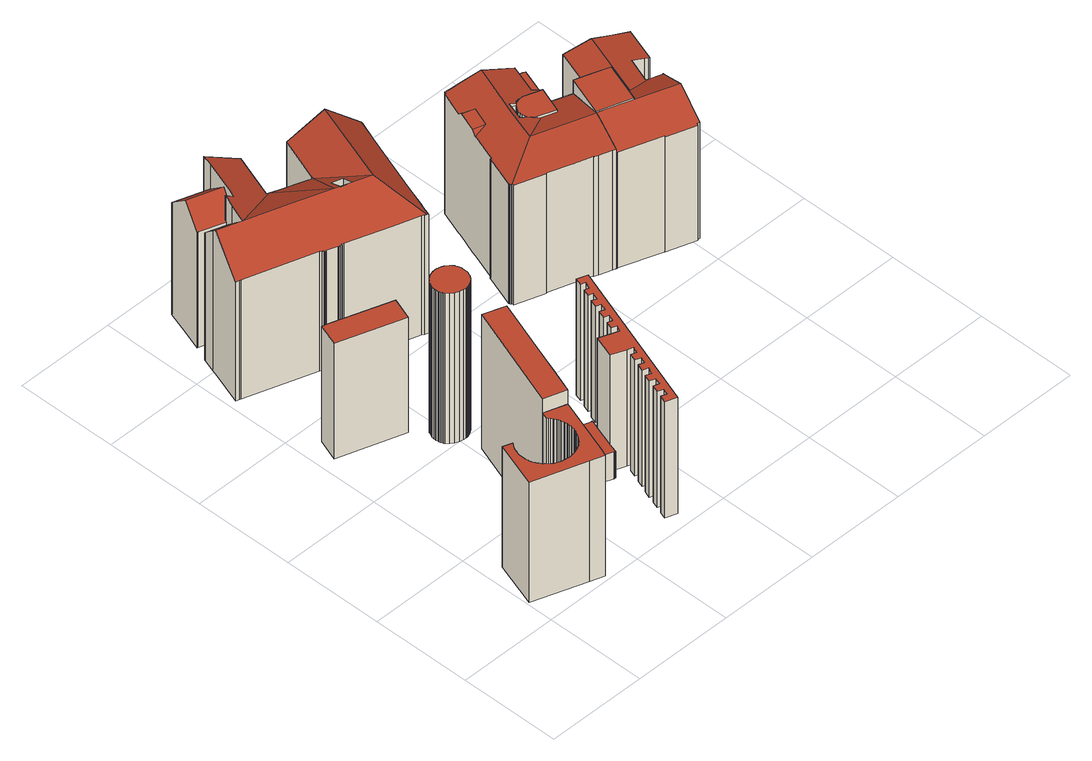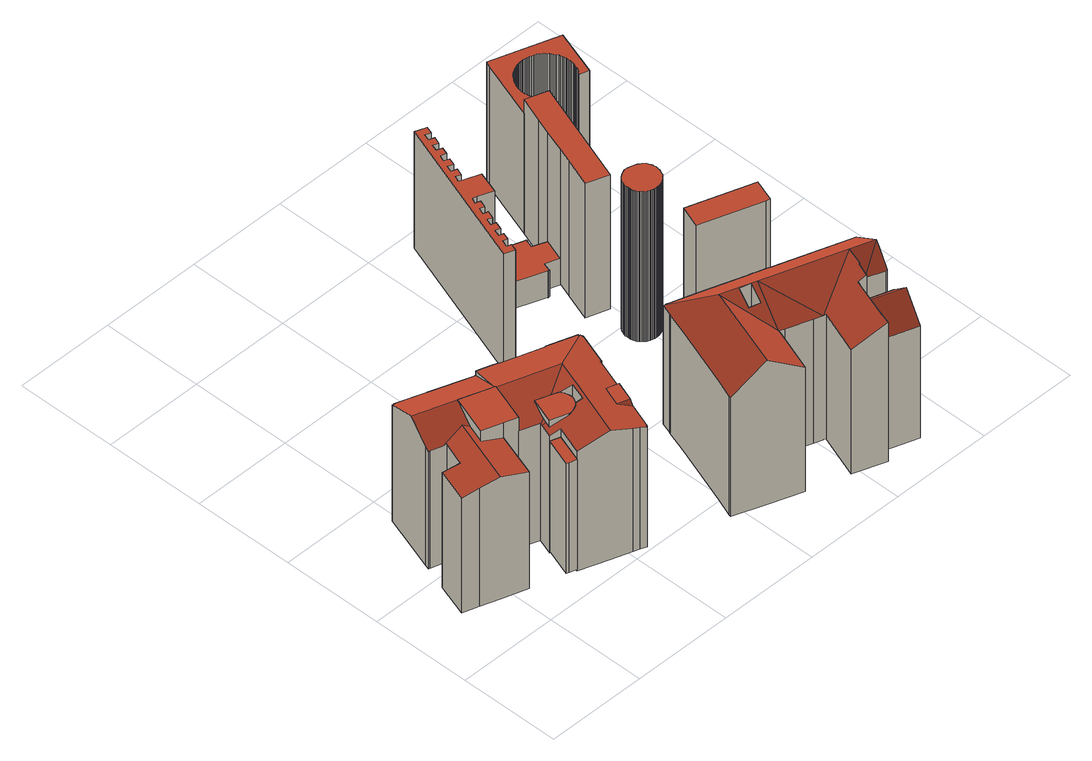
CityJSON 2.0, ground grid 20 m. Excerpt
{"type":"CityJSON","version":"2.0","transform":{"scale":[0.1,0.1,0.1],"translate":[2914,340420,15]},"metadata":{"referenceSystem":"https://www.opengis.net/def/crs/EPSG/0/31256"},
"CityObjects":{
"building1":{"type":"Building","children":["building1-1","building1-2","building1-3","building1-4","building1-5","building1-6"]},
"building1-1":{"type":"BuildingPart","attributes":{"Blattnummer":"105080","HoeheDach":"43","HoeheGrund":"16","NiedrigsteTraufeDesGebaeudes":"43","roofType":"FLACHDACH","measuredHeight":26.73},"parents":["building1"],"geometry":[{"type":"Solid","lod":"2","boundaries":[[[[0,1,2,3,4,5,6,7,8,9,10,11,12,13,14,15,16,17,18,19,20,21,22,23,24,25,26,27,28,29,30,31,32,33,34,35,36,37,38,39,40,41,42,43,44,45,46,47,48,49,50,51,52,53,54,55,56,57,58,59,60,61,62,63,64,65,66,67,68,69,70,71,72,73,74,75,76,77,78,79,80,81,82,83]],[[84,85,86,87,88,89,90,91,92,93,94,95,96,97,98,99,100,101,102,103,104,105,106,107,108,109,110,111,112,113,114,115,116,117,118,119,120,121,122,123,124,125,126,127,128,129,130,131,132,133,134,135,136,137,138,139,140,141,142,143,144,145,146,147,148,149,150,151,152,153,154,155,156,157,158,159,160,161,162,163,164,165,166,167]],[[165,0,83,166]],[[164,1,0,165]],[[163,2,1,164]],[[162,3,2,163]],[[161,4,3,162]],[[160,5,4,161]],[[159,6,5,160]],[[158,7,6,159]],[[157,8,7,158]],[[156,9,8,157]],[[155,10,9,156]],[[154,11,10,155]],[[153,12,11,154]],[[152,13,12,153]],[[151,14,13,152]],[[150,15,14,151]],[[149,16,15,150]],[[148,17,16,149]],[[147,18,17,148]],[[146,19,18,147]],[[145,20,19,146]],[[144,21,20,145]],[[143,22,21,144]],[[142,23,22,143]],[[141,24,23,142]],[[140,25,24,141]],[[139,26,25,140]],[[138,27,26,139]],[[137,28,27,138]],[[136,29,28,137]],[[135,30,29,136]],[[134,31,30,135]],[[133,32,31,134]],[[132,33,32,133]],[[131,34,33,132]],[[130,35,34,131]],[[129,36,35,130]],[[128,37,36,129]],[[127,38,37,128]],[[126,39,38,127]],[[125,40,39,126]],[[124,41,40,125]],[[123,42,41,124]],[[122,43,42,123]],[[121,44,43,122]],[[120,45,44,121]],[[119,46,45,120]],[[118,47,46,119]],[[117,48,47,118]],[[116,49,48,117]],[[115,50,49,116]],[[114,51,50,115]],[[113,52,51,114]],[[112,53,52,113]],[[111,54,53,112]],[[110,55,54,111]],[[109,56,55,110]],[[108,57,56,109]],[[107,58,57,108]],[[106,59,58,107]],[[105,60,59,106]],[[104,61,60,105]],[[103,62,61,104]],[[102,63,62,103]],[[101,64,63,102]],[[100,65,64,101]],[[99,66,65,100]],[[98,67,66,99]],[[97,68,67,98]],[[96,69,68,97]],[[95,70,69,96]],[[94,71,70,95]],[[93,72,71,94]],[[92,73,72,93]],[[91,74,73,92]],[[90,75,74,91]],[[89,76,75,90]],[[88,77,76,89]],[[87,78,77,88]],[[86,79,78,87]],[[85,80,79,86]],[[84,81,80,85]],[[167,82,81,84]],[[166,83,82,167]]]],"semantics":{"surfaces":[{"type":"GroundSurface"},{"type":"RoofSurface","Dachneigung":"90.0","Dachorientierung":"-1.0","Flaeche":"80.74"},{"type":"WallSurface"}],"values":[[0,1,2,2,2,2,2,2,2,2,2,2,2,2,2,2,2,2,2,2,2,2,2,2,2,2,2,2,2,2,2,2,2,2,2,2,2,2,2,2,2,2,2,2,2,2,2,2,2,2,2,2,2,2,2,2,2,2,2,2,2,2,2,2,2,2,2,2,2,2,2,2,2,2,2,2,2,2,2,2,2,2,2,2,2,2]]}}]},
"building1-2":{"type":"BuildingPart","attributes":{"Blattnummer":"105080","HoeheDach":"42","HoeheGrund":"16","NiedrigsteTraufeDesGebaeudes":"42","roofType":"FLACHDACH","measuredHeight":25.54},"parents":["building1"],"geometry":[{"type":"Solid","lod":"2","boundaries":[[[[168,169,170,171,172]],[[173,174,175,176,177]],[[175,168,172,176]],[[174,169,168,175]],[[173,170,169,174]],[[177,171,170,173]],[[176,172,171,177]]]],"semantics":{"surfaces":[{"type":"GroundSurface"},{"type":"RoofSurface","Dachneigung":"90.0","Dachorientierung":"-1.0","Flaeche":"62.08"},{"type":"WallSurface"}],"values":[[0,1,2,2,2,2,2]]}}]},
"building1-3":{"type":"BuildingPart","attributes":{"Blattnummer":"105080","HoeheDach":"46","HoeheGrund":"16","NiedrigsteTraufeDesGebaeudes":"46","roofType":"FLACHDACH","measuredHeight":29.79},"parents":["building1"],"geometry":[{"type":"Solid","lod":"2","boundaries":[[[[178,179,79,78,180,181,182,183]],[[184,185,186,187,188,189,190,191]],[[189,178,183,190]],[[188,179,178,189]],[[187,79,179,188]],[[186,78,79,187]],[[185,180,78,186]],[[184,181,180,185]],[[191,182,181,184]],[[190,183,182,191]]]],"semantics":{"surfaces":[{"type":"GroundSurface"},{"type":"RoofSurface","Dachneigung":"90.0","Dachorientierung":"-1.0","Flaeche":"102.27"},{"type":"WallSurface"}],"values":[[0,1,2,2,2,2,2,2,2,2]]}}]},
"building1-4":{"type":"BuildingPart","attributes":{"Blattnummer":"105080","HoeheDach":"49","HoeheGrund":"16","NiedrigsteTraufeDesGebaeudes":"49","roofType":"FLACHDACH","measuredHeight":33.26},"parents":["building1"],"geometry":[{"type":"Solid","lod":"2","boundaries":[[[[192,193,194,195,196,197,198,199,200,201,202,203,204,205,206,207,208,209,210,211,212,213,214,215,216,217,218,219,220,221,222,223,224,225,226,227,228,229,230,231,232,233,234,235,236,237,238,239,240,241,242,243,244,245,246,247,248,249,250,251,252,253,254,255,256,257,258,259,260,261,262,263]],[[264,265,266,267,268,269,270,271,272,273,274,275,276,277,278,279,280,281,282,283,284,285,286,287,288,289,290,291,292,293,294,295,296,297,298,299,300,301,302,303,304,305,306,307,308,309,310,311,312,313,314,315,316,317,318,319,320,321,322,323,324,325,326,327,328,329,330,331,332,333,334,335]],[[333,192,263,334]],[[332,193,192,333]],[[331,194,193,332]],[[330,195,194,331]],[[329,196,195,330]],[[328,197,196,329]],[[327,198,197,328]],[[326,199,198,327]],[[325,200,199,326]],[[324,201,200,325]],[[323,202,201,324]],[[322,203,202,323]],[[321,204,203,322]],[[320,205,204,321]],[[319,206,205,320]],[[318,207,206,319]],[[317,208,207,318]],[[316,209,208,317]],[[315,210,209,316]],[[314,211,210,315]],[[313,212,211,314]],[[312,213,212,313]],[[311,214,213,312]],[[310,215,214,311]],[[309,216,215,310]],[[308,217,216,309]],[[307,218,217,308]],[[306,219,218,307]],[[305,220,219,306]],[[304,221,220,305]],[[303,222,221,304]],[[302,223,222,303]],[[301,224,223,302]],[[300,225,224,301]],[[299,226,225,300]],[[298,227,226,299]],[[297,228,227,298]],[[296,229,228,297]],[[295,230,229,296]],[[294,231,230,295]],[[293,232,231,294]],[[292,233,232,293]],[[291,234,233,292]],[[290,235,234,291]],[[289,236,235,290]],[[288,237,236,289]],[[287,238,237,288]],[[286,239,238,287]],[[285,240,239,286]],[[284,241,240,285]],[[283,242,241,284]],[[282,243,242,283]],[[281,244,243,282]],[[280,245,244,281]],[[279,246,245,280]],[[278,247,246,279]],[[277,248,247,278]],[[276,249,248,277]],[[275,250,249,276]],[[274,251,250,275]],[[273,252,251,274]],[[272,253,252,273]],[[271,254,253,272]],[[270,255,254,271]],[[269,256,255,270]],[[268,257,256,269]],[[267,258,257,268]],[[266,259,258,267]],[[265,260,259,266]],[[264,261,260,265]],[[335,262,261,264]],[[334,263,262,335]]]],"semantics":{"surfaces":[{"type":"GroundSurface"},{"type":"RoofSurface","Dachneigung":"90.0","Dachorientierung":"-1.0","Flaeche":"34.87"},{"type":"WallSurface"}],"values":[[0,1,2,2,2,2,2,2,2,2,2,2,2,2,2,2,2,2,2,2,2,2,2,2,2,2,2,2,2,2,2,2,2,2,2,2,2,2,2,2,2,2,2,2,2,2,2,2,2,2,2,2,2,2,2,2,2,2,2,2,2,2,2,2,2,2,2,2,2,2,2,2,2,2]]}}]},
"building1-5":{"type":"BuildingPart","attributes":{"Blattnummer":"105080","HoeheDach":"21","HoeheGrund":"16","NiedrigsteTraufeDesGebaeudes":"21","roofType":"FLACHDACH","measuredHeight":5.86},"parents":["building1"],"geometry":[{"type":"Solid","lod":"2","boundaries":[[[[336,337,338,339,340,341,342,343,344,345,346,347,348,349,350,351,352,353,354,355,356,357,358,359,360,361,362,363,364,365]],[[366,367,368,369,370,371,372,373,374,375,376,377,378,379,380,381,382,383,384,385,386,387,388,389,390,391,392,393,394,395]],[[393,336,365,394]],[[392,337,336,393]],[[391,338,337,392]],[[390,339,338,391]],[[389,340,339,390]],[[388,341,340,389]],[[387,342,341,388]],[[386,343,342,387]],[[385,344,343,386]],[[384,345,344,385]],[[383,346,345,384]],[[382,347,346,383]],[[381,348,347,382]],[[380,349,348,381]],[[379,350,349,380]],[[378,351,350,379]],[[377,352,351,378]],[[376,353,352,377]],[[375,354,353,376]],[[374,355,354,375]],[[373,356,355,374]],[[372,357,356,373]],[[371,358,357,372]],[[370,359,358,371]],[[369,360,359,370]],[[368,361,360,369]],[[367,362,361,368]],[[366,363,362,367]],[[395,364,363,366]],[[394,365,364,395]]]],"semantics":{"surfaces":[{"type":"GroundSurface"},{"type":"RoofSurface","Dachneigung":"90.0","Dachorientierung":"-1.0","Flaeche":"85.38"},{"type":"WallSurface"}],"values":[[0,1,2,2,2,2,2,2,2,2,2,2,2,2,2,2,2,2,2,2,2,2,2,2,2,2,2,2,2,2,2,2]]}}]},
"building1-6":{"type":"BuildingPart","attributes":{"Blattnummer":"105080","HoeheDach":"41","HoeheGrund":"16","NiedrigsteTraufeDesGebaeudes":"41","roofType":"FLACHDACH","measuredHeight":25.75},"parents":["building1"],"geometry":[{"type":"Solid","lod":"2","boundaries":[[[[365,396,397,398,399,400,401,402,403,404,405,406,407,408,409,410,411,412,413,414,415,416,417,418,419,420,421,422,423,424,425,426,427,428,429,430,431,432,433,434,435,436,437,438,439,336]],[[440,441,442,443,444,445,446,447,448,449,450,451,452,453,454,455,456,457,458,459,460,461,462,463,464,465,466,467,468,469,470,471,472,473,474,475,476,477,478,479,480,481,482,483,484,485]],[[483,365,336,484]],[[482,396,365,483]],[[481,397,396,482]],[[480,398,397,481]],[[479,399,398,480]],[[478,400,399,479]],[[477,401,400,478]],[[476,402,401,477]],[[475,403,402,476]],[[474,404,403,475]],[[473,405,404,474]],[[472,406,405,473]],[[471,407,406,472]],[[470,408,407,471]],[[469,409,408,470]],[[468,410,409,469]],[[467,411,410,468]],[[466,412,411,467]],[[465,413,412,466]],[[464,414,413,465]],[[463,415,414,464]],[[462,416,415,463]],[[461,417,416,462]],[[460,418,417,461]],[[459,419,418,460]],[[458,420,419,459]],[[457,421,420,458]],[[456,422,421,457]],[[455,423,422,456]],[[454,424,423,455]],[[453,425,424,454]],[[452,426,425,453]],[[451,427,426,452]],[[450,428,427,451]],[[449,429,428,450]],[[448,430,429,449]],[[447,431,430,448]],[[446,432,431,447]],[[445,433,432,446]],[[444,434,433,445]],[[443,435,434,444]],[[442,436,435,443]],[[441,437,436,442]],[[440,438,437,441]],[[485,439,438,440]],[[484,336,439,485]]]],"semantics":{"surfaces":[{"type":"GroundSurface"},{"type":"RoofSurface","Dachneigung":"90.0","Dachorientierung":"-1.0","Flaeche":"74.24"},{"type":"WallSurface"}],"values":[[0,1,2,2,2,2,2,2,2,2,2,2,2,2,2,2,2,2,2,2,2,2,2,2,2,2,2,2,2,2,2,2,2,2,2,2,2,2,2,2,2,2,2,2,2,2,2,2]]}}]},
"building2":{"type":"Building","children":["building2-1","building2-2"]},
"building2-1":{"type":"BuildingPart","attributes":{"Blattnummer":"105080","HoeheDach":"46","HoeheGrund":"16","NiedrigsteTraufeDesGebaeudes":"41","roofType":"SATTELDACH","measuredHeight":29.42},"parents":["building2"],"geometry":[{"type":"Solid","lod":"2","boundaries":[[[[486,487,488,489,490,491,492]],[[493,494,490,489]],[[488,487,495,496]],[[487,486,497,495]],[[486,492,498,497]],[[492,491,499,498]],[[494,493,500,501]],[[496,502,500,493,489,488]],[[490,494,501,503,499,491]],[[496,495,497,498,499,503,501,500,502]]]],"semantics":{"surfaces":[{"type":"RoofSurface","Dachneigung":"47.1","Dachorientierung":"198.7","Flaeche":"37.36"},{"type":"RoofSurface","Dachneigung":"47.1","Dachorientierung":"18.7","Flaeche":"45.72"},{"type":"WallSurface"},{"type":"GroundSurface"}],"values":[[0,1,2,2,2,2,2,2,2,3]]}}]},
"building2-2":{"type":"BuildingPart","attributes":{"Blattnummer":"105080","HoeheDach":"48","HoeheGrund":"16","NiedrigsteTraufeDesGebaeudes":"42","roofType":"SATTELDACH","measuredHeight":31.9},"parents":["building2"],"geometry":[{"type":"Solid","lod":"2","boundaries":[[[[504,505,506,507,508]],[[509,510,511,512,506,505]],[[513,514,515,516,517]],[[518,519,520,521]],[[519,522,523,520]],[[522,524,525,523]],[[524,526,527,525]],[[526,528,529,527]],[[528,530,531,529]],[[530,532,533,531]],[[532,534,535,533]],[[534,536,537,535]],[[536,538,539,537]],[[538,540,541,539]],[[540,542,543,541]],[[542,544,545,543]],[[544,546,547,545]],[[546,548,549,547]],[[548,550,551,549]],[[550,552,553,551]],[[512,511,554,555]],[[511,510,556,554]],[[510,509,557,556]],[[558,504,508]],[[559,560,561,562]],[[560,563,564,561]],[[563,565,566,564]],[[567,568,569,570]],[[568,571,572,569]],[[515,514,573,574]],[[575,576,577,578]],[[579,575,578,580]],[[581,579,580,582]],[[576,581,582,577]],[[583,584,585,586]],[[587,588,589,590]],[[588,591,592,589]],[[593,594,595,596]],[[597,598,599,600]],[[598,601,602,599]],[[516,515,574,603,604,605,606,607]],[[608,609,600,599,602,610,590,589,592,611,521,520,523,525,527,529,531,533,535,537,539,541,543,545,547,549,551,553,612,555,554,556,557,613,614,562,561,564,566,615,570,569,572,605,604,603,574,573,616,617,586,585,618,596,595],[577,582,580,578]],[[507,506,512,555,612,553,552]],[[504,558,559,562,614,613,557,509,505]],[[619,583,586,617,616,513]],[[609,608,595,594,620,621,597,600]],[[602,601,622,587,590,610]],[[593,596,618,585,584,623]],[[616,573,514,513]],[[572,571,606,605]],[[624,567,570,615,566,565]],[[592,591,625,518,521,611]],[[601,598,597,621,620,594,593,623,626,627,622]],[[626,623,584,583,619,513,627]],[[517,516,607,508,628]],[[606,571,568,567,624,565,563,560,559,558,508,607]],[[548,546,544,542,540,538,536,534,532,530,528,526,524,522,519,518,625,591,588,587,622,627,517,628,508,507,552,550]],[[513,517,627],[575,579,581,576]]]],"semantics":{"surfaces":[{"type":"RoofSurface","Dachneigung":"46.01","Dachorientierung":"18.66","Flaeche":"15.66"},{"type":"RoofSurface","Dachneigung":"46.38","Dachorientierung":"19.35","Flaeche":"10.92"},{"type":"RoofSurface","Dachneigung":"60.88","Dachorientierung":"19.35","Flaeche":"35.81"},{"type":"WallSurface"},{"type":"GroundSurface"},{"type":"RoofSurface","Dachneigung":"49.38","Dachorientierung":"109.37","Flaeche":"180.76"},{"type":"RoofSurface","Dachneigung":"57.5","Dachorientierung":"289.42","Flaeche":"111.21"},{"type":"RoofSurface","Dachneigung":"61.16","Dachorientierung":"18.66","Flaeche":"77.13"},{"type":"RoofSurface","Dachneigung":"63.4","Dachorientierung":"108.65","Flaeche":"104.41"},{"type":"RoofSurface","Dachneigung":"52.55","Dachorientierung":"198.66","Flaeche":"284.06"},{"type":"RoofSurface","Dachneigung":"60.88","Dachorientierung":"18.66","Flaeche":"24.12"}],"values":[[0,1,2,3,3,3,3,3,3,3,3,3,3,3,3,3,3,3,3,3,3,3,3,3,3,3,3,3,3,3,3,3,3,3,3,3,3,3,3,3,3,4,3,3,3,3,3,3,3,3,3,3,5,6,7,8,9,10]]}}]},
"building3":{"type":"Building","children":["building3-1","building3-2","building3-3","building3-4","building3-5"]},
"building3-1":{"type":"BuildingPart","attributes":{"Blattnummer":"105080","HoeheDach":"43","HoeheGrund":"16","NiedrigsteTraufeDesGebaeudes":"43","roofType":"FLACHDACH","measuredHeight":27.39},"parents":["building3"],"geometry":[{"type":"MultiSurface","lod":"2","boundaries":[[[629,630,631,632,633,634,635,636,637,638,639,640,641,642,643,644,645,646,647,648,649,650,651,629,652]],[[653,654,655,656,657,658,659,660,661,662,663,664,665,666,667,668,669,670,671,672,673,674,675,676,675]],[[675,629,652,676]],[[674,630,629,675]],[[673,631,630,674]],[[672,632,631,673]],[[671,633,632,672]],[[670,634,633,671]],[[669,635,634,670]],[[668,636,635,669]],[[667,637,636,668]],[[666,638,637,667]],[[665,639,638,666]],[[664,640,639,665]],[[663,641,640,664]],[[662,642,641,663]],[[661,643,642,662]],[[660,644,643,661]],[[659,645,644,660]],[[658,646,645,659]],[[657,647,646,658]],[[656,648,647,657]],[[655,649,648,656]],[[654,650,649,655]],[[653,651,650,654]],[[675,629,651,653]]],"semantics":{"surfaces":[{"type":"GroundSurface"},{"type":"RoofSurface","Dachneigung":"90.0","Dachorientierung":"-1.0","Flaeche":"28.22"},{"type":"WallSurface"}],"values":[0,1,2,2,2,2,2,2,2,2,2,2,2,2,2,2,2,2,2,2,2,2,2,2,2,2]}}]},
"building3-2":{"type":"BuildingPart","attributes":{"Blattnummer":"105080","HoeheDach":"41","HoeheGrund":"16","NiedrigsteTraufeDesGebaeudes":"41","roofType":"FLACHDACH","measuredHeight":24.44},"parents":["building3"],"geometry":[{"type":"Solid","lod":"2","boundaries":[[[[677,678,679,680,681]],[[682,683,684,685,686]],[[684,677,681,685]],[[683,678,677,684]],[[682,679,678,683]],[[686,680,679,682]],[[685,681,680,686]]]],"semantics":{"surfaces":[{"type":"GroundSurface"},{"type":"RoofSurface","Dachneigung":"90.0","Dachorientierung":"-1.0","Flaeche":"11.85"},{"type":"WallSurface"}],"values":[[0,1,2,2,2,2,2]]}}]},
"building3-3":{"type":"BuildingPart","attributes":{"Blattnummer":"105080","HoeheDach":"45","HoeheGrund":"16","NiedrigsteTraufeDesGebaeudes":"42","roofType":"SATTELDACH","measuredHeight":28.7},"parents":["building3"],"geometry":[{"type":"Solid","lod":"2","boundaries":[[[[687,688,689]],[[690,691,687,689]],[[692,691,690]],[[693,694,695,696]],[[697,698,699,700]],[[698,701,702,699]],[[703,704,705,706]],[[704,707,708,705]],[[707,709,710,708]],[[709,711,712,710]],[[711,713,714,712]],[[715,716,717,718]],[[719,720,721,722]],[[720,723,724,721]],[[723,725,726,724]],[[725,727,728,726]],[[729,730,731,732]],[[733,734,735,736]],[[734,737,738,735]],[[737,739,740,738]],[[739,741,742,740]],[[741,662,743,742]],[[662,744,745,743]],[[744,746,747,745]],[[748,749,750,751]],[[749,752,753,750]],[[754,755,756,757]],[[755,758,759,756]],[[758,669,760,759]],[[669,761,762,760]],[[761,763,764,762]],[[763,765,766,764]],[[765,767,768,766]],[[767,769,770,768]],[[771,772,773,774]],[[772,775,776,773]],[[697,713,777,778,779,780,781,727,725,723,720,719,782,692,690,689,688,783,716,715,784,701,698]],[[783,688,687,691,692,782,719,722,785,786,787,788,789,790,717,716]],[[774,773,776,791,732,731,792,793,706,705,708,710,712,714,700,699,702,794,718,717,790,789,788,787,786,785,722,721,724,726,728,795,751,750,753,796,797,798,799,800,801],[759,760,762,764,766,768,770,802,736,735,738,740,742,743,745,747,803,804,805,806,757,756]],[[711,709,707,704,703,807,808,730,729,809,775,772,771,810,811,777,713]],[[792,731,730,808,807,703,706,793]],[[695,694,754,757,806,805,804,812]],[[797,796,753,752,693,696,813,798]],[[801,800,814,810,771,774]],[[814,800,799,798,813,815]],[[812,804,803,747,746,816]],[[802,770,769,817,733,736]],[[776,775,809,729,732,791]],[[748,751,795,728,727,781]],[[713,697,700,714]],[[784,715,718,794,702,701]],[[810,814,815,813,696,695,812,816,777,811]],[[746,744,662,741,739,737,734,733,817,769,767,765,763,761,669,758,755,754,694,693,752,749,748,781,780,779,778,777,816]]]],"semantics":{"surfaces":[{"type":"RoofSurface","Dachneigung":"49.63","Dachorientierung":"198.87","Flaeche":"1.44"},{"type":"RoofSurface","Dachneigung":"90.0","Dachorientierung":"-1.0","Flaeche":"9.79"},{"type":"RoofSurface","Dachneigung":"49.63","Dachorientierung":"18.87","Flaeche":"1.44"},{"type":"RoofSurface","Dachneigung":"71.41","Dachorientierung":"108.36","Flaeche":"0.6"},{"type":"WallSurface"},{"type":"RoofSurface","Dachneigung":"72.26","Dachorientierung":"289.42","Flaeche":"138.81"},{"type":"GroundSurface"},{"type":"RoofSurface","Dachneigung":"72.32","Dachorientierung":"198.62","Flaeche":"113.45"},{"type":"RoofSurface","Dachneigung":"72.08","Dachorientierung":"18.66","Flaeche":"67.68"},{"type":"RoofSurface","Dachneigung":"71.22","Dachorientierung":"109.34","Flaeche":"72.4"}],"values":[[0,1,2,3,4,4,4,4,4,4,4,4,4,4,4,4,4,4,4,4,4,4,4,4,4,4,4,4,4,4,4,4,4,4,4,4,5,4,6,7,4,4,4,4,4,4,4,4,4,4,4,8,9]]}}]},
"building3-4":{"type":"BuildingPart","attributes":{"Blattnummer":"105080","HoeheDach":"45","HoeheGrund":"16","NiedrigsteTraufeDesGebaeudes":"45","roofType":"FLACHDACH","measuredHeight":28.92},"parents":["building3"],"geometry":[{"type":"Solid","lod":"2","boundaries":[[[[818,819,820,821,822]],[[823,824,825,826,827]],[[825,818,822,826]],[[824,819,818,825]],[[823,820,819,824]],[[827,821,820,823]],[[826,822,821,827]]]],"semantics":{"surfaces":[{"type":"GroundSurface"},{"type":"RoofSurface","Dachneigung":"90.0","Dachorientierung":"-1.0","Flaeche":"56.26"},{"type":"WallSurface"}],"values":[[0,1,2,2,2,2,2]]}}]},
"building3-5":{"type":"BuildingPart","attributes":{"Blattnummer":"105080","HoeheDach":"45","HoeheGrund":"16","NiedrigsteTraufeDesGebaeudes":"41","roofType":"SATTELDACH","measuredHeight":28.98},"parents":["building3"],"geometry":[{"type":"Solid","lod":"2","boundaries":[[[[828,829,830,831,832,833,834,835,836,837]],[[838,839,840,841,842,843,844,845,835,834]],[[843,842,846,847,848,849,850]],[[851,852,853,854,855,856,857,846,842,841]],[[833,832,858,859]],[[832,831,860,858]],[[831,830,861,860]],[[830,829,862,861]],[[829,828,863,862]],[[828,837,864,863]],[[837,836,865,864]],[[845,844,866,867]],[[840,839,868,869]],[[839,838,870,868]],[[850,849,871,872]],[[857,856,873,874]],[[856,855,875,873]],[[855,854,876,875]],[[854,853,877,876]],[[853,852,878,877]],[[852,851,879,878]],[[876,877,878,879,880,869,868,870,881,859,858,860,861,862,863,864,865,882,867,866,883,872,871,884,885,886,874,873,875]],[[857,874,886,885,847,846]],[[848,847,885,884,871,849]],[[840,869,880,879,851,841]],[[843,850,872,883,866,844]],[[859,881,870,838,834,833]],[[835,845,867,882,865,836]]]],"semantics":{"surfaces":[{"type":"RoofSurface","Dachneigung":"64.37","Dachorientierung":"199.07","Flaeche":"116.15"},{"type":"RoofSurface","Dachneigung":"64.37","Dachorientierung":"19.07","Flaeche":"50.04"},{"type":"RoofSurface","Dachneigung":"77.5","Dachorientierung":"289.07","Flaeche":"53.87"},{"type":"RoofSurface","Dachneigung":"77.5","Dachorientierung":"109.07","Flaeche":"74.06"},{"type":"WallSurface"},{"type":"GroundSurface"}],"values":[[0,1,2,3,4,4,4,4,4,4,4,4,4,4,4,4,4,4,4,4,4,5,4,4,4,4,4,4]]}}]}
},
"vertices":[
[32,141,9],[50,135,9],[48,132,9],[46,130,9],[44,127,9],[42,124,9],[41,121,9],[40,118,9],[39,115,9],[38,112,9],[37,109,9],[37,106,9],[37,102,9],[37,99,9],[37,96,9],[37,93,9],[38,90,9],[38,86,9],[39,83,9],[40,80,9],[42,77,9],[43,74,9],[45,72,9],[47,69,9],[48,66,9],[51,64,9],[53,61,9],[55,59,9],[58,57,9],[60,55,9],[63,53,9],[66,52,9],[69,51,9],[72,49,9],[75,48,9],[78,48,9],[81,47,9],[85,47,9],[88,46,9],[91,46,9],[94,46,9],[98,47,9],[101,47,9],[104,48,9],[107,49,9],[110,50,9],[113,51,9],[116,53,9],[119,54,9],[122,56,9],[124,58,9],[127,60,9],[129,62,9],[131,65,9],[133,67,9],[135,70,9],[137,73,9],[138,76,9],[140,79,9],[141,82,9],[142,85,9],[143,88,9],[143,91,9],[144,94,9],[144,98,9],[144,101,9],[144,104,9],[143,107,9],[143,110,9],[142,114,9],[141,117,9],[140,120,9],[139,123,9],[137,126,9],[136,128,9],[134,131,9],[132,134,9],[130,136,9],[135,150,9],[178,135,9],[138,19,9],[133,7,9],[106,16,9],[2,51,9],[133,7,276],[138,19,276],[178,135,276],[135,150,276],[130,136,276],[132,134,276],[134,131,276],[136,128,276],[137,126,276],[139,123,276],[140,120,276],[141,117,276],[142,114,276],[143,110,276],[143,107,276],[144,104,276],[144,101,276],[144,98,276],[144,94,276],[143,91,276],[143,88,276],[142,85,276],[141,82,276],[140,79,276],[138,76,276],[137,73,276],[135,70,276],[133,67,276],[131,65,276],[129,62,276],[127,60,276],[124,58,276],[122,56,276],[119,54,276],[116,53,276],[113,51,276],[110,50,276],[107,49,276],[104,48,276],[101,47,276],[98,47,276],[94,46,276],[91,46,276],[88,46,276],[85,47,276],[81,47,276],[78,48,276],[75,48,276],[72,49,276],[69,51,276],[66,52,276],[63,53,276],[60,55,276],[58,57,276],[55,59,276],[53,61,276],[51,64,276],[48,66,276],[47,69,276],[45,72,276],[43,74,276],[42,77,276],[40,80,276],[39,83,276],[38,86,276],[38,90,276],[37,93,276],[37,96,276],[37,99,276],[37,102,276],[37,106,276],[37,109,276],[38,112,276],[39,115,276],[40,118,276],[41,121,276],[42,124,276],[44,127,276],[46,130,276],[48,132,276],[50,135,276],[32,141,276],[2,51,276],[106,16,276],
[152,470,11],[24,513,11],[39,556,11],[47,554,11],[167,513,11],[39,556,267],[24,513,267],[152,470,267],[167,513,267],[47,554,267],
[207,217,9],[196,186,9],[209,360,9],[252,345,9],[233,290,9],[222,259,9],[252,345,307],[209,360,307],[135,150,307],[178,135,307],[196,186,307],[207,217,307],[222,259,307],[233,290,307],
[204,395,10],[196,397,10],[188,400,10],[181,405,10],[176,410,10],[175,412,10],[174,415,10],[173,417,10],[172,420,10],[172,422,10],[171,425,10],[171,427,10],[171,430,10],[172,432,10],[172,435,10],[173,437,10],[174,440,10],[175,442,10],[176,444,10],[177,447,10],[179,449,10],[181,450,10],[182,452,10],[184,454,10],[187,455,10],[189,457,10],[191,458,10],[193,459,10],[196,460,10],[198,460,10],[201,461,10],[203,461,10],[206,461,10],[209,461,10],[211,460,10],[214,460,10],[216,459,10],[218,458,10],[221,457,10],[223,456,10],[225,454,10],[227,452,10],[229,451,10],[231,449,10],[232,447,10],[234,445,10],[235,442,10],[236,440,10],[237,438,10],[238,435,10],[238,433,10],[238,430,10],[238,428,10],[238,425,10],[238,422,10],[238,420,10],[237,417,10],[236,415,10],[235,413,10],[234,410,10],[232,408,10],[231,406,10],[229,404,10],[227,402,10],[225,401,10],[223,399,10],[221,398,10],[219,397,10],[216,396,10],[214,395,10],[211,394,10],[209,394,10],[214,395,343],[216,396,343],[219,397,343],[221,398,343],[223,399,343],[225,401,343],[227,402,343],[229,404,343],[231,406,343],[232,408,343],[234,410,343],[235,413,343],[236,415,343],[237,417,343],[238,420,343],[238,422,343],[238,425,343],[238,428,343],[238,430,343],[238,433,343],[238,435,343],[237,438,343],[236,440,343],[235,442,343],[234,445,343],[232,447,343],[231,449,343],[229,451,343],[227,452,343],[225,454,343],[223,456,343],[221,457,343],[218,458,343],[216,459,343],[214,460,343],[211,460,343],[209,461,343],[206,461,343],[203,461,343],[201,461,343],[198,460,343],[196,460,343],[193,459,343],[191,458,343],[189,457,343],[187,455,343],[184,454,343],[182,452,343],[181,450,343],[179,449,343],[177,447,343],[176,444,343],[175,442,343],[174,440,343],[173,437,343],[172,435,343],[172,432,343],[171,430,343],[171,427,343],[171,425,343],[172,422,343],[172,420,343],[173,417,343],[174,415,343],[175,412,343],[176,410,343],[181,405,343],[188,400,343],[196,397,343],[204,395,343],[209,394,343],[211,394,343],
[319,176,5],[314,162,5],[314,161,5],[314,159,5],[313,159,5],[312,159,5],[310,159,5],[310,160,5],[231,189,5],[229,189,5],[228,191,5],[229,193,5],[230,193,5],[234,206,5],[207,217,5],[222,259,5],[249,249,5],[253,262,5],[253,264,5],[253,266,5],[255,266,5],[257,266,5],[257,265,5],[336,236,5],[337,237,5],[339,236,5],[339,235,5],[339,233,5],[338,233,5],[333,219,5],[339,233,64],[339,235,64],[339,236,64],[337,237,64],[336,236,64],[257,265,64],[257,266,64],[255,266,64],[253,266,64],[253,264,64],[253,262,64],[249,249,64],[222,259,64],[207,217,64],[234,206,64],[230,193,64],[229,193,64],[228,191,64],[229,189,64],[231,189,64],[310,160,64],[310,159,64],[312,159,64],[313,159,64],[314,159,64],[314,161,64],[314,162,64],[319,176,64],[333,219,64],[338,233,64],
[362,208,5],[371,205,5],[376,216,5],[366,220,5],[371,234,5],[380,230,5],[385,243,5],[375,246,5],[381,261,5],[390,257,5],[395,270,5],[385,273,5],[390,288,5],[400,284,5],[404,297,5],[395,300,5],[400,314,5],[409,311,5],[414,324,5],[405,327,5],[410,341,5],[430,334,5],[323,28,5],[301,36,5],[306,50,5],[317,46,5],[321,58,5],[310,62,5],[315,76,5],[326,72,5],[330,84,5],[319,88,5],[324,102,5],[335,98,5],[340,110,5],[329,114,5],[334,128,5],[345,124,5],[349,136,5],[338,140,5],[343,154,5],[353,150,5],[358,161,5],[347,165,5],[358,161,263],[353,150,263],[343,154,263],[338,140,263],[349,136,263],[345,124,263],[334,128,263],[329,114,263],[340,110,263],[335,98,263],[324,102,263],[319,88,263],[330,84,263],[326,72,263],[315,76,263],[310,62,263],[321,58,263],[317,46,263],[306,50,263],[301,36,263],[323,28,263],[430,334,263],[410,341,263],[405,327,263],[414,324,263],[409,311,263],[400,314,263],[395,300,263],[404,297,263],[400,284,263],[390,288,263],[385,273,263],[395,270,263],[390,257,263],[381,261,263],[375,246,263],[385,243,263],[380,230,263],[371,234,263],[366,220,263],[376,216,263],[371,205,263],[362,208,263],[333,219,263],[319,176,263],[347,165,263],
[105,835,271],[106,838,274],[121,833,274],[133,868,309],[68,890,309],[55,852,271],[57,851,271],[149,914,264],[83,936,264],[106,838,15],[121,833,15],[105,835,15],[57,851,15],[55,852,15],[149,914,15],[83,936,15],[133,868,15],[68,890,15],
[94,811,292],[86,814,292],[35,791,328],[35,791,329],[82,775,329],[49,827,292],[47,827,292],[46,824,296],[38,800,320],[267,796,285],[256,800,285],[209,817,285],[192,823,285],[240,722,329],[199,661,275],[195,662,275],[195,662,10],[199,661,10],[195,661,274],[195,661,10],[192,662,274],[192,662,10],[191,661,273],[191,661,10],[189,662,273],[189,662,10],[188,663,274],[188,663,10],[168,670,274],[168,670,10],[167,670,273],[167,670,10],[165,670,273],[165,670,10],[164,670,273],[164,670,10],[164,672,274],[164,672,10],[161,673,274],[161,673,10],[162,673,275],[162,673,10],[158,675,275],[158,675,10],[22,720,274],[22,720,10],[19,721,274],[19,721,10],[12,723,274],[12,723,10],[46,824,10],[38,800,10],[47,827,10],[49,827,10],[94,811,329],[96,811,328],[105,835,328],[105,835,10],[96,811,10],[106,838,328],[106,838,10],[121,833,319],[121,833,10],[149,914,319],[155,934,319],[155,934,10],[149,914,10],[218,912,286],[218,912,10],[256,800,10],[209,817,10],[260,748,311],[251,718,329],[251,718,10],[260,748,10],[281,742,311],[281,742,10],[272,712,328],[272,712,10],[268,800,285],[299,887,285],[299,887,10],[268,800,10],[338,613,274],[338,614,275],[338,614,10],[338,613,10],[333,616,275],[333,616,10],[426,842,273],[425,838,273],[425,838,10],[426,842,10],[353,634,273],[352,634,273],[352,634,10],[353,634,10],[345,611,273],[345,611,10],[192,823,10],[191,823,10],[187,825,10],[187,825,287],[191,823,285],[411,800,10],[368,678,10],[343,612,10],[283,632,10],[35,791,10],[86,814,10],[94,811,10],[126,846,10],[267,796,10],[267,797,10],[364,864,10],[267,797,285],[411,800,273],[368,678,273],[343,612,274],[364,864,329],[126,846,319],[283,632,275],[333,774,329],[307,699,329],[166,747,329],
[620,681,11],[623,683,11],[625,685,11],[628,686,11],[631,687,11],[634,688,11],[637,688,11],[640,688,11],[643,688,11],[677,676,11],[659,626,11],[625,638,11],[623,639,11],[620,640,11],[618,642,11],[616,644,11],[613,648,11],[612,653,11],[611,658,11],[611,663,11],[612,668,11],[614,673,11],[617,677,11],[608,685,11],[617,677,284],[614,673,284],[612,668,284],[611,663,284],[611,658,284],[612,653,284],[613,648,284],[616,644,284],[618,642,284],[620,640,284],[623,639,284],[625,638,284],[659,626,284],[677,676,284],[643,688,284],[640,688,284],[637,688,284],[634,688,284],[631,687,284],[628,686,284],[625,685,284],[623,683,284],[620,681,284],[608,685,284],
[705,748,12],[709,746,12],[690,690,12],[671,696,12],[690,752,12],[690,690,256],[709,746,256],[705,748,256],[690,752,256],[671,696,256],
[533,694,281],[530,686,273],[556,687,281],[570,725,281],[547,733,281],[550,741,273],[681,663,267],[673,665,270],[669,655,270],[680,660,267],[488,566,273],[488,568,273],[488,568,8],[488,566,8],[487,568,273],[487,568,8],[547,542,273],[546,541,273],[546,541,8],[547,542,8],[490,560,273],[490,560,8],[491,562,273],[491,562,8],[490,563,273],[490,563,8],[489,564,274],[489,564,8],[509,631,273],[511,630,273],[511,630,8],[509,631,8],[567,791,273],[569,790,274],[569,790,8],[567,791,8],[570,793,274],[570,793,8],[582,789,278],[582,789,8],[594,785,282],[594,785,8],[628,514,273],[629,515,273],[629,515,8],[628,514,8],[620,681,289],[608,685,293],[608,685,8],[620,681,8],[597,651,293],[597,651,8],[616,644,286],[616,644,8],[618,642,285],[618,642,8],[620,640,8],[623,639,283],[623,639,8],[625,638,282],[625,638,8],[690,752,274],[671,696,274],[671,696,8],[690,752,8],[690,690,267],[690,690,8],[677,676,270],[643,688,282],[643,688,8],[677,676,8],[640,688,283],[640,688,8],[637,688,8],[634,688,285],[634,688,8],[631,687,286],[631,687,8],[628,686,287],[628,686,8],[625,685,288],[625,685,8],[623,683,288],[623,683,8],[667,501,273],[661,503,273],[661,503,8],[667,501,8],[637,511,273],[637,511,8],[574,606,295],[594,663,295],[603,689,295],[614,720,295],[633,772,295],[550,742,273],[530,685,273],[508,628,273],[550,742,8],[550,741,8],[547,733,8],[533,694,8],[530,686,8],[530,685,8],[631,513,8],[594,527,8],[551,541,8],[508,628,8],[633,772,8],[681,663,8],[680,660,8],[680,659,8],[682,658,8],[717,646,8],[690,567,8],[622,683,8],[632,635,8],[659,626,8],[669,655,8],[673,665,8],[551,541,273],[594,527,273],[631,513,273],[690,567,295],[654,579,295],[659,626,280],[680,659,268],[717,646,268],[682,658,268],[632,635,280],[622,683,288],
[782,624,9],[755,546,9],[690,568,9],[717,646,9],[744,637,9],[690,568,298],[755,546,298],[782,624,298],[744,637,298],[717,646,298],
[670,501,264],[751,473,264],[751,472,263],[807,453,263],[808,455,265],[813,454,265],[834,517,296],[690,567,296],[667,501,263],[669,500,263],[850,566,271],[853,575,267],[851,575,267],[828,583,267],[778,578,278],[769,587,275],[755,546,296],[690,568,296],[823,708,278],[773,724,266],[772,721,266],[744,637,266],[782,624,275],[821,585,269],[838,632,269],[860,624,264],[867,622,262],[869,621,262],[891,686,262],[860,696,269],[808,455,7],[813,454,7],[807,453,7],[751,472,7],[751,473,7],[670,501,7],[669,500,7],[667,501,7],[755,546,7],[690,568,7],[853,575,7],[851,575,7],[850,566,7],[744,637,7],[782,624,7],[891,686,7],[860,696,7],[869,621,7],[867,622,7],[860,624,7],[838,632,7],[821,585,7],[828,583,7],[834,517,7],[690,567,7],[769,587,7],[772,721,7],[773,724,7],[823,708,7]
]}
